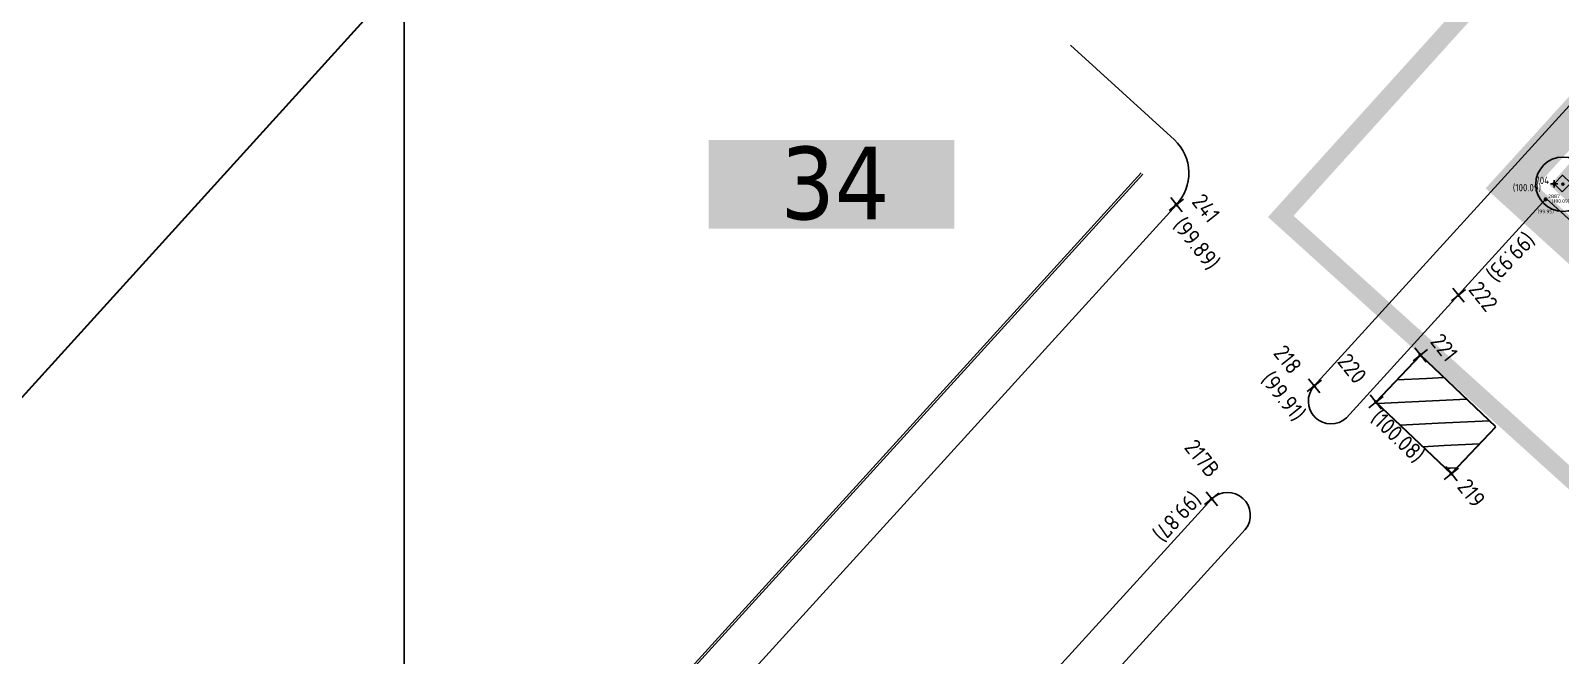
# Model space of a CAD drawing. Extents: x 9555 to 11275, y -8412 to -6382.
# Drawn here: x 10081.1 to 10165.4, y -7951.7 to -7917.3 of the extents above; entities that cross this region are included whole.
import ezdxf

# ---------------------------------------------------------------- set-up
doc = ezdxf.new("R2010")
doc.units = 0
doc.header["$MEASUREMENT"] = 0
doc.header["$XCLIPFRAME"] = 2
doc.header["$PDMODE"] = 33
doc.header["$PDSIZE"] = 0.12
doc.linetypes.add('DASHEDX2', pattern=[1.5, 1, -0.5])
doc.linetypes.add('TRATTEGGIATA', pattern=[0.75, 0.5, -0.25])
doc.layers.get('0').update_dxf_attribs({"color": 53, "lineweight": 50})
for name, color, linetype in [('01_PROG', 7, 'Continuous'), ('02_CAT', 7, 'Continuous'), ('Conf Lotti_xLIMITE Comparto', 30, 'DASHEDX2'), ('Conf-N', 7, 'Continuous'), ('Conf-P', 2, 'Continuous'), ('Conf_PropPlla(1^Visura)-03_Retino', 81, 'Continuous'), ('Fgl-Cat_Txt-DivisioneAllegati', 161, 'DASHEDX2'), ('GE_9632-NOME_P', 8, 'Continuous'), ('GE_9632-PUNTI', 8, 'Continuous'), ('GE_9632-QUOTE_P', 8, 'Continuous'), ('GE_9632-SIMBOLI', 8, 'Continuous'), ('GEI-Nome_P', 6, 'Continuous'), ('GEI-Punti', 7, 'Continuous'), ('Gei-Punti_3D', 3, 'Continuous'), ('GEI-Quote_P', 3, 'Continuous'), ('GEI-Simboli', 6, 'Continuous'), ('Immagine', 181, 'Continuous'), ('Ril-Fabbr_Retino', 8, 'Continuous'), ('Ril-Muro', 6, 'Continuous'), ('Ril-Strada', 4, 'Continuous'), ('Ril-Strada_Marciapiede', 4, 'Continuous')]:
    doc.layers.add(name, color=color, linetype=linetype)
for name, color, linetype, lineweight in [('Fgl.957C_Estratto', 154, 'Continuous', 30), ('Ril-Fabbr', 9, 'Continuous', 30), ('x Area Rilievo', 1, 'Continuous', 15)]:
    doc.layers.add(name, color=color, linetype=linetype, lineweight=lineweight)
doc.styles.get("Standard").update_dxf_attribs({"font": 'isocp.shx'})
doc.styles.add('Tahoma', font='tahoma.ttf')
picture_1 = doc.add_image_def('image1.png', size_in_pixel=(3510, 4950))
picture_2 = doc.add_image_def('image2.png', size_in_pixel=(4950, 3510))
picture_3 = doc.add_image_def('image3.png', size_in_pixel=(3510, 4950))

# ---------------------------------------------------------------- blocks, each defined once
blk = doc.blocks.new('P-Lotto')
at = {"layer": 'Conf-N'}
blk.add_circle((0, 0), 1.5, dxfattribs=at)
at = {"layer": 'Conf-P'}
blk.add_point((0, 0), dxfattribs=at)
blk = doc.blocks.new('20043-1_Prog-Confini')
at = {"layer": 'Conf Lotti_xLIMITE Comparto', "const_width": 1}
blk.add_lwpolyline([(10220.161, -8076.806), (10388.565, -7891.63), (10442.571, -7940.744), (10443.955, -7939.223), (10542.721, -8029.042), (10562.905, -8006.848), (10508.899, -7957.733), (10535.138, -7928.88), (10501.476, -7898.267), (10547.189, -7848.002), (10411.97, -7725.031), (10340.578, -7745.23), (10225.512, -7871.756), (10219.572, -7866.354), (10165.524, -7925.785), (10195.694, -7953.18), (10145.19, -8008.626)], close=True, dxfattribs=at)
at = {"layer": 'Conf-P'}
blk.add_blockref('P-Lotto', (10165.545, -7925.761), dxfattribs=at)
blk = doc.blocks.new('-Fgl. 957D Estratto Foglio Intero_PostFR1')
at = {"layer": 'Immagine'}
image = blk.add_image(picture_1, insert=(10047.107, -8052.467), size_in_units=(594.323, 838.148), rotation=0.001621, dxfattribs=at)
image.set_boundary_path([(307.502, 335.181), (3170.12, 4586.921)])
image.dxf.flags = 15
blk = doc.blocks.new('-Fgl. 957E Estratto Foglio Intero_PostFR2')
at = {"layer": 'Immagine'}
image = blk.add_image(picture_2, insert=(9917.284, -8422.509), size_in_units=(838.183, 594.348), rotation=0.00109, dxfattribs=at)
image.set_boundary_path([(308.756, 193.629), (4680.161, 3410.458)])
image.dxf.flags = 15
blk = doc.blocks.new('-Fgl. 958 Estratto Foglio Intero_PostFR3')
at = {"layer": 'Immagine'}
image = blk.add_image(picture_3, insert=(9716.786, -8308.175), size_in_units=(1485.814, 2095.379), rotation=-0.001044, dxfattribs=at)
image.set_boundary_path([(486.986, 415.0435), (2987.88, 4584.8433)])
image.dxf.flags = 15
blk = doc.blocks.new('- Fogli_Unione (Estratti_20043_SpostatoComeAll.957E_SuRIL_PostFR1-FR2-FR3 (2021-02-08)')
for name in ['-Fgl. 958 Estratto Foglio Intero_PostFR3', '-Fgl. 957D Estratto Foglio Intero_PostFR1', '-Fgl. 957E Estratto Foglio Intero_PostFR2']:
    blk.add_blockref(name, (0, 0))
blk = doc.blocks.new('2493-1_PostFRAZ')
at = {"layer": 'Conf_PropPlla(1^Visura)-03_Retino'}
h = blk.add_hatch(color=256, dxfattribs=at)
h.dxf.hatch_style = 2
h.paths.add_polyline_path([(10131.993, -7923.316), (10118.434, -7923.316), (10118.434, -7928.202), (10131.993, -7928.202)])
at = {"layer": 'Fgl-Cat_Txt-DivisioneAllegati', "const_width": 2}
blk.add_lwpolyline([(10228.586, -7853.468), (10162.698, -7925.92), (10192.91, -7953.353), (10072.999, -8059.629), (10057.864, -8046.235), (10041.285, -8064.108), (10030.149, -8071.975), (9972.714, -8134.103)], dxfattribs=at)
at = {"layer": 'Fgl.957C_Estratto'}
blk.add_lwpolyline([(9947.041, -8027.645), (9955.05, -8034.635), (9964.536, -8043.092), (9977.632, -8054.77), (10005.466, -8024.979), (10016.891, -8034.798), (10020.585, -8030.422), (10016.337, -8026.339), (10015.347, -8027.342), (10008.907, -8021.258), (10055.113, -7970.284), (10058.355, -7973.5), (10066.977, -7964.014), (10061.398, -7958.623), (10115.395, -7899.119)], dxfattribs=at)
at = {"layer": '02_CAT'}
blk.add_blockref('- Fogli_Unione (Estratti_20043_SpostatoComeAll.957E_SuRIL_PostFR1-FR2-FR3 (2021-02-08)', (2.401, 6.764), dxfattribs=at)
at = {"layer": 'Fgl.957C_Estratto', "style": 'Tahoma'}
blk.add_text('34', height=4, dxfattribs=at).set_placement((10122.399, -7927.692))

msp = doc.modelspace()

# ---------------------------------------------------------------- hatches: boundary and pattern name
at = {"layer": 'Ril-Fabbr_Retino'}
h = msp.add_hatch(dxfattribs=at)
h.set_pattern_fill('ANSI31', color=251, scale=10, angle=-42.18211, style=0)
edge = h.paths.add_edge_path()
edge.add_line((10161.848, -7939.124), (10157.69, -7935.178))
edge.add_line((10159.4, -7941.709), (10161.848, -7939.124))
edge.add_line((10159.396, -7941.714), (10155.235, -7937.766))
edge.add_line((10155.235, -7937.766), (10157.687, -7935.176))

# ---------------------------------------------------------------- linework, layer by layer
at = {"layer": 'GE_9632-PUNTI'}
for p in [(10144.231, -7926.89), (10159.786, -7931.872), (10157.687, -7935.176), (10151.837, -7936.873), (10155.235, -7937.766), (10159.396, -7941.714), (10146.181, -7943.103)]:
    msp.add_point(p, dxfattribs=at)
at = {"layer": 'GE_9632-SIMBOLI'}
for p, q in [((10143.84, -7927.202), (10144.622, -7926.579)), ((10143.919, -7926.499), (10144.543, -7927.281)), ((10159.395, -7932.184), (10160.177, -7931.56)), ((10159.475, -7931.481), (10160.098, -7932.263)), ((10157.296, -7935.487), (10158.078, -7934.864)), ((10157.375, -7934.785), (10157.998, -7935.567)), ((10151.446, -7937.185), (10152.228, -7936.561)), ((10151.525, -7936.482), (10152.148, -7937.264)), ((10154.844, -7938.077), (10155.626, -7937.454)), ((10154.923, -7937.375), (10155.546, -7938.157)), ((10159.005, -7942.025), (10159.787, -7941.402)), ((10159.084, -7941.323), (10159.707, -7942.105)), ((10145.79, -7943.415), (10146.572, -7942.792)), ((10145.869, -7942.712), (10146.493, -7943.494))]:
    msp.add_line(p, q, dxfattribs=at)
at = {"layer": 'GEI-Punti'}
for p in [(10165.062, -7925.744), (10164.594, -7926.595)]:
    msp.add_point(p, dxfattribs=at)
at = {"layer": 'Gei-Punti_3D'}
for p in [(10165.062, -7925.743, 100.091), (10164.594, -7926.595, 100.088)]:
    msp.add_point(p, dxfattribs=at)
at = {"layer": 'GEI-Simboli'}
for p, q in [((10164.862, -7925.744), (10165.262, -7925.744)), ((10165.062, -7925.944), (10165.062, -7925.544)), ((10164.494, -7926.595), (10164.693, -7926.595)), ((10164.594, -7926.694), (10164.594, -7926.494))]:
    msp.add_line(p, q, dxfattribs=at)
at = {"layer": 'Ril-Fabbr'}
for p, q in [((10155.235, -7937.766), (10157.687, -7935.176)), ((10161.848, -7939.124), (10157.69, -7935.178)), ((10159.396, -7941.714), (10155.235, -7937.766)), ((10159.4, -7941.709), (10161.848, -7939.124))]:
    msp.add_line(p, q, dxfattribs=at)
at = {"layer": 'Ril-Muro', "color": 7}
msp.add_lwpolyline([(10165.513, -7926.183), (10165.062, -7925.744), (10165.531, -7925.265), (10165.979, -7925.705)], close=True, dxfattribs=at)
at = {"layer": 'Ril-Strada'}
for points in [[(9971.896, -8134.389), (10028.91, -8071.822), (10039.211, -8065.018), (10065.42, -8036.232), (10067.269, -8037.915), (10057.666, -8048.462), (10084.75, -8073.467), (10110.887, -8044.31), (10152.088, -7999.139), (10193.966, -7953.226), (10164.619, -7926.555), (10153.614, -7938.634, -0.961679), (10151.837, -7936.873), (10168.891, -7918.162)], [(10081.841, -7980.212), (10087.57, -7985.432, 0.41534), (10091.137, -7985.221), (10144.231, -7926.89, 0.41534), (10144.126, -7923.318), (10138.397, -7918.098)]]:
    msp.add_lwpolyline(points, format="xyb", dxfattribs=at)
msp.add_lwpolyline([(10146.181, -7943.103), (10092.165, -8002.361, 0.911029), (10094.012, -8004.045), (10148.029, -7944.788, 0.944437)], format="xyb", close=True, dxfattribs=at)
at = {"layer": 'Ril-Strada_Marciapiede'}
for points in [[(10089.199, -7983.458), (10142.294, -7925.127)], [(10089.288, -7983.539), (10142.382, -7925.208)]]:
    msp.add_lwpolyline(points, dxfattribs=at)
at = {"layer": 'x Area Rilievo', "linetype": 'TRATTEGGIATA', "lineweight": 0, "ltscale": 10, "const_width": 1}
msp.add_lwpolyline([(10561.071, -7840.391), (10415.946, -7709.147), (10326.96, -7738.791), (10288.996, -7748.932), (10283.895, -7766.399), (10280.736, -7779.083), (10263.249, -7802.296), (10149.988, -7927.536), (10182.712, -7957.129), (10084.037, -8066.241), (10054.064, -8039.135), (10024.505, -8071.821), (10019.775, -8077.051), (10070.409, -8122.842), (10149.878, -8034.968), (10222.804, -8100.918), (10229.342, -8093.529), (10229.342, -8093.529), (10397.888, -7907.157), (10402.978, -7911.76), (10454.44, -7958.3)], close=True, dxfattribs=at)

# ---------------------------------------------------------------- block references
at = {"layer": '01_PROG'}
msp.add_blockref('20043-1_Prog-Confini', (0, 0), dxfattribs=at)
at = {"layer": '02_CAT'}
msp.add_blockref('2493-1_PostFRAZ', (0, 0), dxfattribs=at)

# ---------------------------------------------------------------- texts
at = {"layer": 'GE_9632-NOME_P'}
for s, p in [('241', (10145.03, -7926.746)), ('222', (10160.291, -7931.574)), ('221', (10158.177, -7934.447)), ('218', (10149.53, -7935.084)), ('220', (10153.057, -7935.549)), ('217B', (10144.618, -7940.282)), ('219', (10159.664, -7942.455))]:
    msp.add_text(s, height=0.9, rotation=308.55779, dxfattribs=at).set_placement(p)
at = {"layer": 'GE_9632-QUOTE_P'}
for s, rotation, p in [('(99.89)', 308.55779, (10143.983, -7928.045)), ('(99.93)', 226.49367, (10163.436, -7928.3)), ('(99.91)', 308.55779, (10148.835, -7936.541)), ('(100.08)', 315.69218, (10154.87, -7938.735)), ('(99.87)', 227.16516, (10145.021, -7942.596))]:
    msp.add_text(s, height=0.9, rotation=rotation, dxfattribs=at).set_placement(p)
at = {"layer": 'GEI-Nome_P'}
for s, height, p in [('704', 0.4, (10164.014, -7925.749)), ('2887', 0.2, (10164.735, -7926.526))]:
    msp.add_text(s, height=height, dxfattribs=at).set_placement(p)
at = {"layer": 'GEI-Quote_P'}
for s, height, p in [('(100.09)', 0.4, (10162.784, -7926.15)), ('(100.09)', 0.2, (10164.94, -7926.79)), ('(99.95)', 0.2, (10164.161, -7927.363))]:
    msp.add_text(s, height=height, dxfattribs=at).set_placement(p)

doc.saveas('drawing.dxf')
